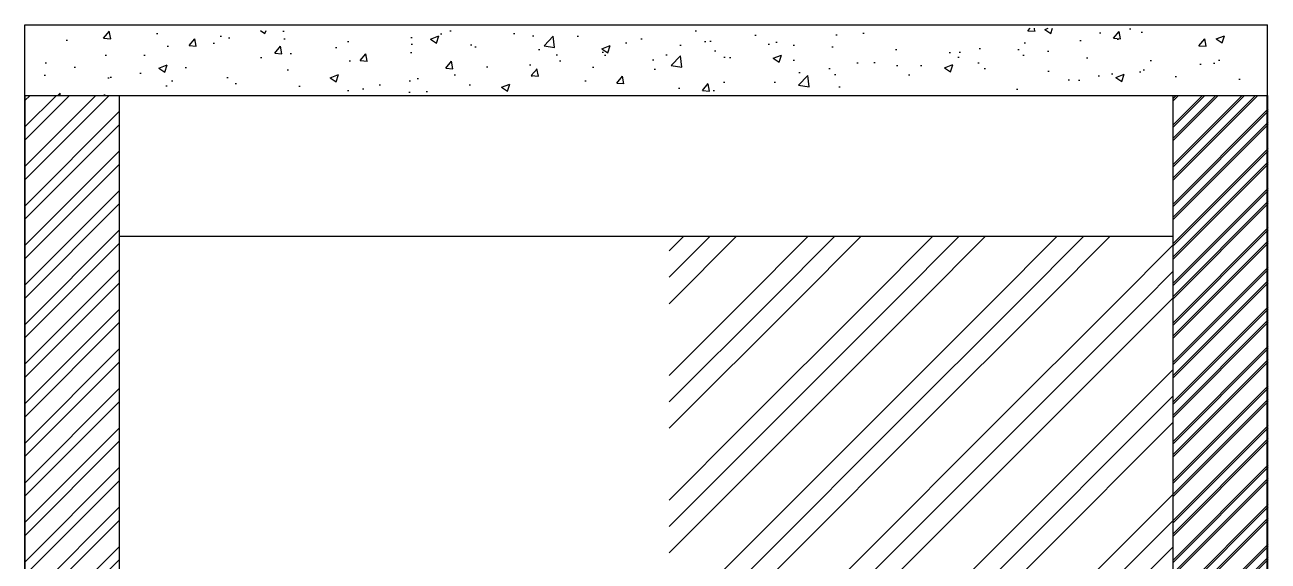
# Model space of a CAD drawing. Header units: millimetres. Extents: x 857 to 2168, y 576 to 1198.
# Drawn here: x 1436 to 1541.9, y 843 to 888.6 of the extents above; entities that cross this region are included whole.
import ezdxf

# ---------------------------------------------------------------- set-up
doc = ezdxf.new("R2010")
doc.units = ezdxf.units.MM
doc.layers.add('WAL', color=7, linetype='Continuous', lineweight=30)
pattern_1 = [(45, (-962.874, 286.1454), (-1.683798, 1.683798), []), (45, (-961.7515, 286.1454), (-1.683798, 1.683798), [])]

msp = doc.modelspace()

# ---------------------------------------------------------------- hatches: boundary and pattern name
at = {"layer": 'WAL', "lineweight": -2}
h = msp.add_hatch(dxfattribs=at)
h.set_pattern_fill('AR-CONC', color=256, scale=0.04)
h.set_pattern_definition([(50, (-962.9525, 285.9286), (7.287387, -0.637563), [0.762, -8.382]), (355, (-962.9525, 285.9286), (-1.409737, 7.642274), [0.6096, -6.705623]), (100.45144, (-962.345, 285.8754), (5.87765, 7.00471), [0.6476, -7.12361]), (46.1842, (-962.9525, 287.961), (10.843162, -1.681693), [1.143, -12.573]), (96.63556, (-962.049, 287.82), (9.496165, 9.897045), [0.9714, -10.685424]), (351.18415, (-962.953, 287.96), (9.496165, 9.897045), [0.9144, -10.05839]), (21, (-961.9365, 287.4526), (6.064576, -4.090608), [0.762, -8.382]), (326, (-961.9365, 287.4526), (2.472081, 7.367519), [0.6096, -6.7056]), (71.45144, (-961.431, 287.112), (8.536657, 3.27691), [0.6476, -7.123598]), (37.5, (-962.9525, 285.9286), (0.123544, 3.3822016), [0, -6.62432, 0, -6.8072, 0, -6.731]), (7.5, (-962.9525, 285.9286), (2.6727865, 4.007223), [0, -3.88112, 0, -6.47192, 0, -2.5654]), (327.5, (-965.2182, 285.9286), (5.4236238, -0.2291498), [0, -2.54, 0, -7.9248, 0, -10.5156]), (317.5, (-966.234, 285.9286), (5.925167, 1.01706), [0, -3.302, 0, -5.26288, 0, -7.4676])])
h.paths.add_polyline_path([(1539.81, 888.42), (1436.99, 888.1), (1436.99, 882.64), (1539.81, 883.25)])
h = msp.add_hatch(dxfattribs=at)
h.set_pattern_fill('ANSI32', color=256, scale=0.25)
h.set_pattern_definition(pattern_1)
h.paths.add_polyline_path([(1435.96, 762.34), (1443.96, 762.34), (1443.96, 820.61), (1444.03, 821.33), (1444.03, 843.64), (1444.03, 882.64), (1435.96, 882.64)])
h = msp.add_hatch(dxfattribs=at)
h.set_pattern_fill('ANSI32', color=256, scale=0.25)
h.set_pattern_definition(pattern_1)
h.paths.add_polyline_path([(1444.03, 843.64), (1444.03, 882.64), (1435.96, 882.64), (1435.96, 762.34), (1443.96, 762.34), (1443.96, 820.61), (1444.03, 821.33)], flags=17)
h.paths.add_polyline_path([(1444.03, 843.64), (1444.03, 882.64), (1435.96, 882.64), (1435.96, 762.34), (1443.96, 762.34), (1443.96, 820.61), (1444.03, 820.72), (1444.03, 821.33)], flags=17)
h = msp.add_hatch(dxfattribs=at)
h.set_pattern_fill('ANSI32', color=256, scale=0.25)
h.set_pattern_definition([(45, (-865.0155, 286.1454), (-1.683798, 1.683798), []), (45, (-863.893, 286.1454), (-1.683798, 1.683798), [])])
h.paths.add_polyline_path([(1541.89, 882.64), (1533.82, 882.64), (1533.82, 762.34), (1541.82, 762.34), (1541.82, 820.61), (1541.89, 821.33), (1541.89, 843.64)])
h = msp.add_hatch(dxfattribs=at)
h.set_pattern_fill('ANSI32', color=256, scale=0.25)
h.set_pattern_definition(pattern_1)
h.paths.add_polyline_path([(1541.89, 882.64), (1533.82, 882.64), (1533.82, 762.34), (1541.82, 762.34), (1541.82, 820.61), (1541.89, 821.33), (1541.89, 843.64)])
at = {"layer": 'WAL', "lineweight": -2, "true_color": 0xd56c9f}
h = msp.add_hatch(dxfattribs=at)
h.set_pattern_fill('GOST_GROUND', color=233, scale=0.75)
h.set_pattern_definition([(45, (-730.247, 1925.7245), (10.606602, 0), [15]), (45, (-727.997, 1925.7245), (10.606602, 0), [15]), (45, (-725.747, 1925.7245), (10.606602, 0), [15])])
h.paths.add_polyline_path([(1533.81, 870.64), (1490.87, 870.64), (1490.87, 841.22), (1529.41, 841.22, 0.496712), (1529.41, 840.28), (1490.87, 840.28), (1490.87, 838.4), (1529.41, 838.4), (1529.41, 793.76), (1490.87, 793.76), (1490.87, 791.88), (1529.43, 791.88, 0.569305), (1529.43, 790.94), (1490.87, 790.94), (1490.87, 762.34), (1533.81, 762.34), (1533.81, 790)])

# ---------------------------------------------------------------- linework, layer by layer
at = {"layer": 'WAL', "lineweight": -2}
for p, q in [((1435.96, 756.27), (1435.96, 888.64)), ((1435.96, 882.64), (1435.96, 888.64)), ((1435.96, 888.64), (1541.85, 888.64)), ((1541.85, 756.27), (1541.85, 888.64)), ((1435.96, 882.64), (1541.85, 882.64)), ((1435.96, 882.64), (1435.96, 762.34)), ((1444.03, 843.64), (1444.03, 882.64)), ((1533.81, 762.34), (1533.81, 882.64)), ((1533.81, 790), (1533.81, 882.64)), ((1533.81, 882.64), (1541.81, 882.64)), ((1541.85, 882.64), (1541.81, 762.34)), ((1541.81, 762.34), (1541.81, 882.64)), ((1541.81, 882.64), (1541.81, 762.34)), ((1444.03, 870.64), (1533.81, 870.64)), ((1444.03, 821.33), (1444.03, 843.64))]:
    msp.add_line(p, q, dxfattribs=at)

doc.saveas('drawing.dxf')
